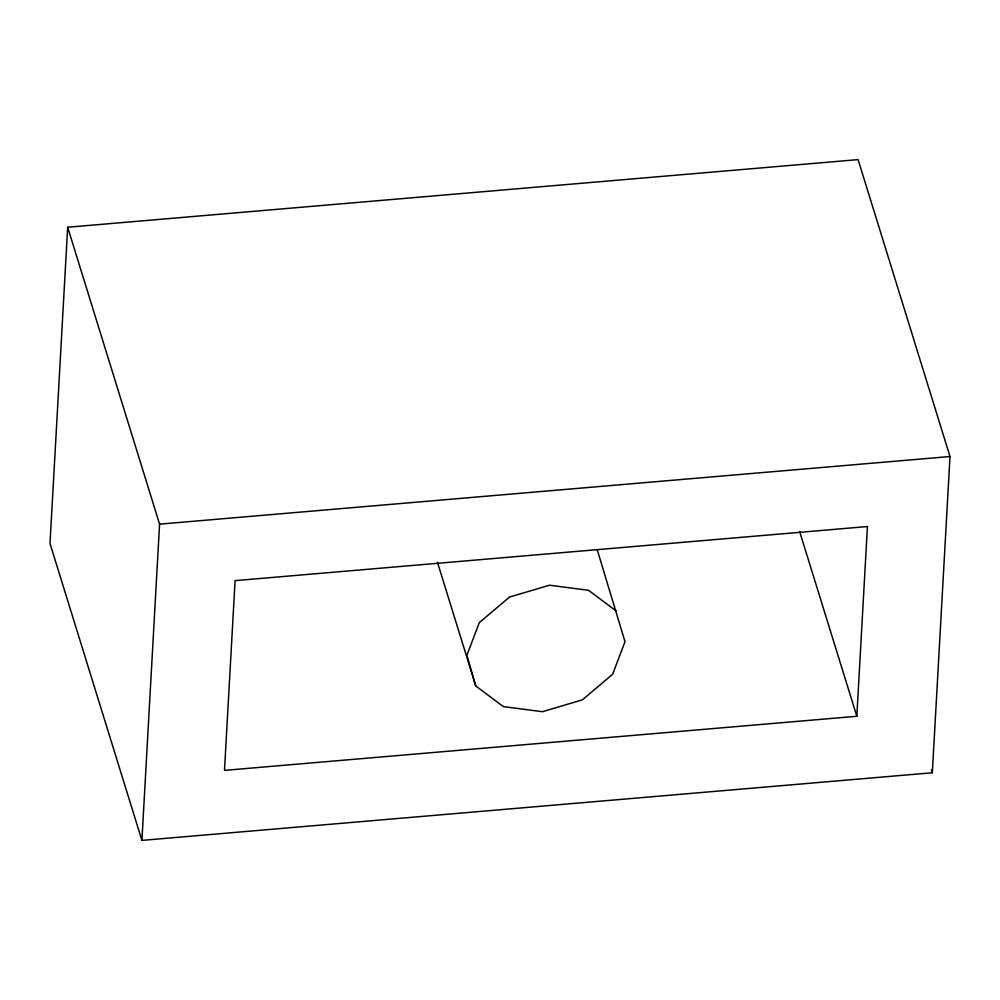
<?xml version="1.0" encoding="UTF-8"?>
<svg xmlns="http://www.w3.org/2000/svg" width="1000" height="1000" viewBox="0 0 1000 1000"><rect width="100%" height="100%" fill="white"/><g stroke="black" fill="none" stroke-linecap="round" stroke-linejoin="round"><path stroke-width="1.5" d="M67.675 227.237L50 543.475L141.912 840.387L932.325 772.763L950 456.525L858.088 159.613L67.675 227.237L159.575 524.15L141.912 840.387M856.825 716.275L867.425 526.538L235.087 580.638L224.488 770.375L856.825 716.275L799.613 531.45M159.575 524.15L950 456.525M616.175 610.975L588.538 590.3L549.487 585.212L509.5 597.062L479.275 622.688L466.912 655.225L475.737 685.938L503.375 706.612L542.425 711.7L582.413 699.85L612.638 674.225L625 641.7L597.263 549.862M931.413 769.775L932.325 772.763M437.438 562.225L475.737 685.938"/></g></svg>
